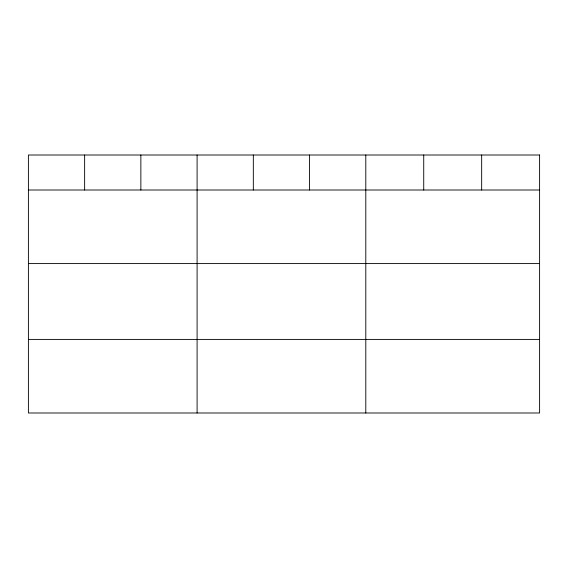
<?xml version="1.0" encoding="UTF-8"?>
<svg xmlns="http://www.w3.org/2000/svg" width="568" height="568" viewBox="0 0 568 568"><rect width="100%" height="100%" fill="white"/><g stroke="black" fill="none" stroke-linecap="round" stroke-linejoin="round"><path stroke-width="0.85" d="M28.4 190.003L539.6 190.003M28.4 263.587L539.6 263.587M28.4 339.408L539.6 339.408M481.664 155.007L481.664 190.003M423.728 155.007L423.728 190.003M365.792 155.007L365.792 412.993M309.56 155.007L309.56 190.003M253.328 155.007L253.328 190.003M197.096 155.007L197.096 412.993M140.864 155.007L140.864 190.003M84.632 155.007L84.632 190.003M539.6 155.007L28.4 155.007L28.4 412.993L539.6 412.993L539.6 155.007"/></g></svg>
